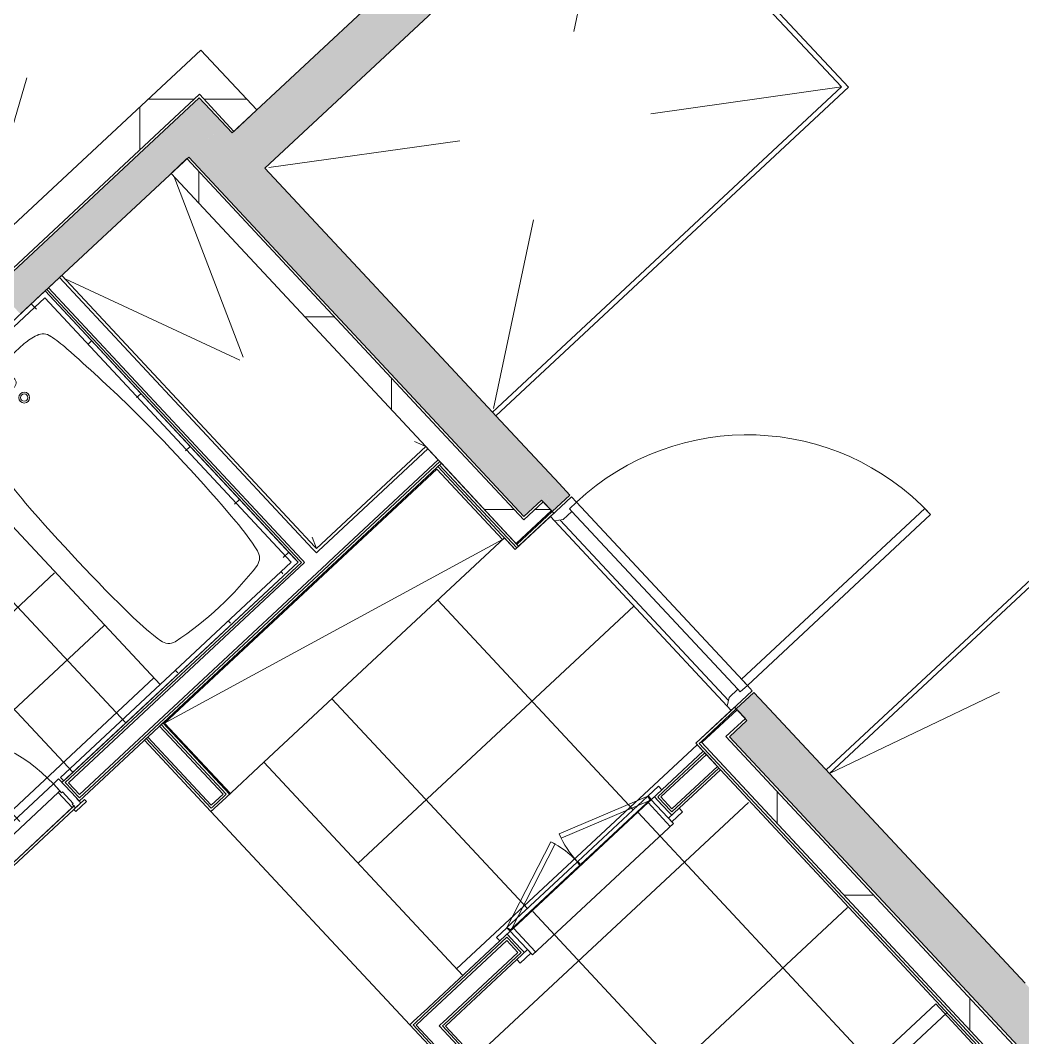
# Model space of a CAD drawing. Header units: millimetres. Extents: x -71377 to 516042, y -145869 to 441446.
# Drawn here: x 157474 to 161633, y 145656 to 149878 of the extents above; entities that cross this region are included whole.
import ezdxf

# ---------------------------------------------------------------- set-up
doc = ezdxf.new("R2010")
doc.units = ezdxf.units.MM
doc.header["$LTSCALE"] = 1000
doc.linetypes.add('_점선_S_', pattern=[1.6, 0.8, -0.8])
for name, color, linetype, lineweight in [('_ A-furn _', 6, 'Continuous', 5), ('A-door', 4, 'Continuous', 5), ('A-door-hdln', 8, 'Continuous', 5), ('A-ele-8', 8, 'Continuous', 5), ('A-fnsh', 5, 'Continuous', 5), ('A-fnsh-4', 4, 'Continuous', 5), ('A-furn', 6, 'Continuous', 5), ('A-hat', 251, 'Continuous', 5), ('A-insu', 251, 'Continuous', 5), ('A_cwall', 2, 'Continuous', 5), ('A_fnsh', 5, 'Continuous', 5), ('A_fnsh-4', 4, 'Continuous', 5), ('AA_오픈', 8, '_점선_S_', 5), ('AA_위생', 4, 'Continuous', 5), ('패밀리로 가져오기', 8, 'Continuous', 5)]:
    doc.layers.add(name, color=color, linetype=linetype, lineweight=lineweight)
pattern_1 = [(0, (-96985.9, -23353.2), (0, 800), []), (90, (-96985.9, -23353.2), (-800, 5e-14), [])]
pattern_2 = [(0, (165969.5, 243949.9), (0, 800), []), (90, (165969.5, 243949.9), (-800, 5e-14), [])]

# ---------------------------------------------------------------- blocks, each defined once
blk = doc.blocks.new('3D_세대_욕조 - 욕조_dwg-2440840-지반층 배치도')
at = {"layer": '패밀리로 가져오기'}
for p, q in [((80.7, -267.7), (80.7, -193.5)), ((26.2, -265.1), (26.2, -276)), ((27.2, -277), (32, -277)), ((162.4, -322), (67.6, -321.1)), ((162.4, -368), (67.8, -368.9)), ((26.2, -414), (26.2, -424.9)), ((27.2, -413), (32, -413)), ((80.8, -422.3), (48.8, -422.3))]:
    blk.add_line(p, q, dxfattribs=at)
at = {"layer": '패밀리로 가져오기', "flags": 128}
for points in [[(6.2, -262.1), (6.2, -240.1), (1.5, -218.6), (-5, -218.6), (-5, -283.6), (1.5, -283.6)], [(6.2, -427.9), (6.2, -449.9), (1.5, -471.4), (-5, -471.4), (-5, -406.4), (1.5, -406.4)]]:
    blk.add_lwpolyline(points, close=True, dxfattribs=at)
for points in [[(5.8, -238.1), (34.2, -238.1), (34.2, -264.1), (27.2, -264.1)], [(5.8, -264.1), (11.2, -264.1), (11.9, -264.2), (12.7, -264.4), (13.3, -264.8), (13.7, -265.2), (13.9, -265.5), (17.6, -299)], [(47.3, -303.8), (45.9, -304.5), (33.1, -304.5), (32, -304), (32, -276), (33.1, -275.5), (45.9, -275.5)], [(47.3, -320.5), (47.3, -317.8), (47.5, -268.5)], [(115, -321.6), (103.8, -317.2), (101.3, -315.3), (99.2, -313.3), (97.4, -311.1), (96, -308.9), (94.9, -306.7), (94.2, -304.7), (94, -303.6), (93.8, -302.3), (93.7, -301.3), (93.2, -279.4), (93, -277.7), (92.6, -275.9), (91.8, -274.1), (90.8, -272.6), (89.6, -271.2), (88.1, -270), (86.4, -269), (84.6, -268.3), (82.6, -267.8), (80.8, -267.7), (48.8, -267.7)], [(17.6, -299), (17.7, -299.5), (17.8, -300.2), (18, -300.7), (18.2, -301.3), (18.6, -301.9), (19.1, -302.3), (19.7, -302.7), (20.5, -302.9), (21, -303), (32, -303)], [(47.5, -421.5), (47.3, -372.2), (47.3, -369.5)], [(80.7, -496.5), (80.7, -422.3), (82.6, -422.1), (84.6, -421.7), (86.5, -421), (88.1, -420), (89.6, -418.8), (90.8, -417.4), (91.8, -415.8), (92.6, -414.1), (93, -412.3), (93.2, -410.6), (93.7, -388.7), (93.8, -387.7), (94, -386.4), (94.2, -385.3), (94.9, -383.3), (96, -381.1), (97.4, -378.8), (99.2, -376.7), (101.3, -374.6), (103.8, -372.7), (115.1, -368.4)], [(17.6, -391), (13.9, -424.5), (13.7, -424.8), (13.3, -425.1), (12.7, -425.5), (12, -425.8), (11.2, -425.9), (5.8, -425.9)], [(32, -387), (21, -387), (20.5, -387), (19.7, -387.3), (19.1, -387.7), (18.6, -388.1), (18.2, -388.7), (18, -389.3), (17.8, -389.8), (17.7, -390.4), (17.6, -391)], [(47.4, -413.8), (45.9, -414.5), (33.1, -414.5), (32, -414), (32, -386), (33.1, -385.5), (45.9, -385.5)], [(5.8, -451.9), (34.2, -451.9), (34.2, -425.9), (27.2, -425.9)]]:
    blk.add_lwpolyline(points, dxfattribs=at)
at = {"layer": '패밀리로 가져오기'}
for radius in [22.4, 15.2]:
    blk.add_circle((245, -345), radius, dxfattribs=at)
for centre, radius, start, end in [((274, -674.5), 600, 95.4537, 103.6352), ((1072.4, -9036.5), 9000, 93.20867, 95.45374), ((865.5, -7930.6), 7885.6, 87.42177, 92.15754), ((1152.4, -1251.1), 1200, 79.566, 86.762), ((1359.8, -125), 55, 14.077, 79.5661), ((145, -145), 55, 101.5381, 164.0744), ((61.5, -345), 1371.6, 350.2037, 9.7963), ((399.8, -217.7), 320, 164.0744, 175.6548), ((27.2, -265.1), 1, 90, 180), ((27.2, -276), 1, 180, 270), ((39.5, -291.2), 16.9, 112.1442, 116.268), ((39.5, -291.2), 16.9, 62.0758, 67.8558), ((48.8, -269.2), 1.5, 90.0012, 153.195), ((39.5, -288.8), 16.9, 243.732, 247.8558), ((69.8, -345), 28, 154.7356, 205.2644), ((17.8, -320.5), 29.5, 334.7356, 0), ((69.8, -345), 24, 95.3125, 265.1989), ((134.7, -345), 23.2, 270.686, 89.3143), ((162.2, -345), 23, 270, 90), ((17.8, -369.5), 29.5, 360, 25.2644), ((27.2, -414), 1, 90, 180), ((39.5, -401.2), 16.9, 112.1442, 116.268), ((39.5, -398.8), 16.9, 243.732, 247.8558), ((39.5, -401.2), 16.9, 62.4212, 67.8558), ((48.8, -420.8), 1.5, 206.805, 269.9988), ((27.2, -424.9), 1, 180, 270), ((399.8, -472.3), 320, 184.3452, 195.9256), ((145, -545), 55, 195.9256, 258.4619), ((1359.8, -565), 55, 280.4339, 345.923), ((274, -15.5), 600, 256.3648, 264.5463), ((1072.4, 8346.5), 9000, 264.54626, 266.79133), ((1152.4, 561.1), 1200, 273.238, 280.434), ((865.5, 7240.6), 7885.6, 267.84246, 272.57823)]:
    blk.add_arc(centre, radius, start, end, dxfattribs=at)
blk = doc.blocks.new('3D_세대_욕조 - 3D_세대_욕조-2060221-지반층 배치도')
at = {"layer": 'AA_위생'}
for p, q in [((1500, 0), (0, 0)), ((0, 0), (0, -745)), ((1500, -745), (1500, 0)), ((100, -745), (1500, -745))]:
    blk.add_line(p, q, dxfattribs=at)
blk.add_blockref('3D_세대_욕조 - 욕조_dwg-2440840-지반층 배치도', (0, 0))
blk = doc.blocks.new('3D_수납가구 - 실선_ 대각선X-2428984-지반층 배치도')
at = {"layer": '_ A-furn _'}
for p, q in [((0, 1545), (400, 1545)), ((0, 0), (0, 1545)), ((400, 1545), (400, 0)), ((400, 0), (0, 0))]:
    blk.add_line(p, q, dxfattribs=at)
blk = doc.blocks.new('3D_수납가구 - 3D_수납가구-2428817-지반층 배치도')
at = {"layer": '_ A-furn _'}
for p, q in [((0, 1545), (400, 1545)), ((0, 0), (0, 1545)), ((400, 1545), (0, 0)), ((400, 0), (0, 0))]:
    blk.add_line(p, q, dxfattribs=at)
blk = doc.blocks.new('3D_팬트리문 - _A_팬트리문_8X23_2-2362849-지반층 배치도')
at = {"layer": 'A-furn'}
for p, q in [((-24.1, 209.3), (-400, 72.5)), ((-393.2, 53.7), (-17.3, 190.5)), ((-24.1, 209.3), (-17.3, 190.5)), ((24.1, 209.3), (17.3, 190.5)), ((393.2, 53.7), (17.3, 190.5)), ((24.1, 209.3), (400, 72.5)), ((-460, 72.5), (-460, 52.5)), ((-401, 72.5), (-460, 72.5)), ((-460, 52.5), (-401, 52.5)), ((-401, 52.5), (-401, 72.5)), ((-2, 72.5), (-400, 72.5)), ((-400, 72.5), (-400, 55.5)), ((-400, 72.5), (-393.2, 53.7)), ((-400, 55.5), (-2, 55.5)), ((-400, 52.5), (-400, -82.5)), ((-382, 52.5), (-400, 52.5)), ((-382, -82.5), (-382, 52.5)), ((-2, 55.5), (-2, 72.5)), ((2, 72.5), (2, 55.5)), ((400, 72.5), (2, 72.5)), ((2, 55.5), (400, 55.5)), ((400, 52.5), (382, 52.5)), ((382, 52.5), (382, -82.5)), ((400, 72.5), (393.2, 53.7)), ((400, 55.5), (400, 72.5)), ((400, -82.5), (400, 52.5)), ((460, 72.5), (401, 72.5)), ((401, 72.5), (401, 52.5)), ((401, 52.5), (460, 52.5)), ((460, 52.5), (460, 72.5)), ((-400, -52.5), (-460, -52.5)), ((-460, -52.5), (-460, -72.5)), ((-460, -72.5), (-400, -72.5)), ((-400, -72.5), (-400, -52.5)), ((-400, -82.5), (-382, -82.5)), ((-400, -82.5), (400, -82.5)), ((382, -82.5), (400, -82.5)), ((460, -52.5), (400, -52.5)), ((400, -52.5), (400, -72.5)), ((400, -72.5), (460, -72.5)), ((460, -72.5), (460, -52.5))]:
    blk.add_line(p, q, dxfattribs=at)
for centre, start, end in [((-400, 72.5), 360, 20), ((400, 72.5), 160, 180)]:
    blk.add_arc(centre, 400, start, end, dxfattribs=at)
blk = doc.blocks.new('세대외여닫이문 - _A_WD_9x23_90도-2440023-지반층 배치도')
at = {"layer": 'A-door'}
for p, q in [((-470, 69.5), (-410, 69.5)), ((-470, 57.5), (-470, 69.5)), ((-410, 57.5), (-470, 57.5)), ((-450, 57.5), (-420, 57.5)), ((-450, -67.5), (-450, 57.5)), ((-420, 57.5), (-420, 37.5)), ((-420, 37.5), (-420, 47.5)), ((-420, 47.5), (-410, 47.5)), ((-410, 69.5), (-410, 57.5)), ((-410, 47.5), (-410, -27.5)), ((410, 69.5), (470, 69.5)), ((410, 57.5), (410, 69.5)), ((470, 57.5), (410, 57.5)), ((410, 47.5), (420, 47.5)), ((410, -27.5), (410, 47.5)), ((420, 57.5), (450, 57.5)), ((420, 37.5), (420, 57.5)), ((420, 47.5), (420, 37.5)), ((450, 57.5), (450, -67.5)), ((450, 47.5), (490, 47.5)), ((450, -67.5), (450, 47.5)), ((470, 69.5), (470, 57.5)), ((-425, 37.5), (-425, -17.5)), ((-420, 37.5), (-425, 37.5)), ((-425, 37.5), (-420, 37.5)), ((-425, -17.5), (-425, 37.5)), ((420, 37.5), (425, 37.5)), ((425, 37.5), (420, 37.5)), ((425, 37.5), (425, -17.5)), ((425, -17.5), (425, 37.5)), ((-425, -17.5), (-420, -17.5)), ((-420, -17.5), (-425, -17.5)), ((-420, -17.5), (-420, -67.5)), ((-420, -27.5), (-420, -17.5)), ((-410, -27.5), (-420, -27.5)), ((420, -27.5), (410, -27.5)), ((420, -17.5), (420, -27.5)), ((425, -17.5), (420, -17.5)), ((420, -17.5), (425, -17.5)), ((420, -67.5), (420, -17.5)), ((-420, -67.5), (-450, -67.5)), ((380, -67.5), (380, -907.5)), ((380, -67.5), (420, -67.5)), ((420, -67.5), (420, -907.5)), ((450, -67.5), (420, -67.5)), ((490, -67.5), (450, -67.5)), ((380, -907.5), (420, -907.5))]:
    blk.add_line(p, q, dxfattribs=at)
at = {"layer": 'A-door-hdln'}
for p, q in [((-420, 37.5), (-420, 57.5)), ((-420, 47.5), (-420, 37.5)), ((-410, 47.5), (-420, 47.5)), ((420, 47.5), (410, 47.5)), ((420, 57.5), (420, 37.5)), ((490, -67.5), (450, 47.5)), ((-425, 37.5), (-420, 37.5)), ((-420, 37.5), (-425, 37.5)), ((425, 37.5), (420, 37.5)), ((420, 37.5), (425, 37.5)), ((-420, -17.5), (-425, -17.5)), ((-425, -17.5), (-420, -17.5)), ((-420, -67.5), (-420, -17.5)), ((-420, -17.5), (-420, -27.5)), ((-420, -27.5), (-410, -27.5)), ((410, -27.5), (420, -27.5)), ((420, -17.5), (425, -17.5)), ((420, -27.5), (420, -17.5)), ((420, -17.5), (420, -67.5)), ((425, -17.5), (420, -17.5)), ((320, -827.5), (320, -647.5)), ((320, -647.5), (340, -647.5)), ((340, -647.5), (340, -807.5)), ((480, -647.5), (460, -647.5)), ((460, -647.5), (460, -807.5)), ((480, -827.5), (480, -647.5)), ((370, -787.5), (380, -787.5)), ((370, -847.5), (370, -787.5)), ((380, -787.5), (380, -847.5)), ((420, -787.5), (420, -847.5)), ((430, -787.5), (420, -787.5)), ((430, -847.5), (430, -787.5)), ((370, -827.5), (320, -827.5)), ((340, -807.5), (370, -807.5)), ((460, -807.5), (430, -807.5)), ((430, -827.5), (480, -827.5)), ((380, -847.5), (370, -847.5)), ((420, -847.5), (430, -847.5))]:
    blk.add_line(p, q, dxfattribs=at)
blk.add_arc((420, -67.5), 840, 180, 270, dxfattribs=at)
blk = doc.blocks.new('세대외여닫이문 - _A_ABS_7_5X21_90도-V26-지반층 배치도')
at = {"layer": 'A-door'}
for p, q in [((-395, 74.5), (-335, 74.5)), ((-395, 62.5), (-395, 74.5)), ((-335, 62.5), (-395, 62.5)), ((-375, 62.5), (-345, 62.5)), ((-375, 33.5), (-375, 62.5)), ((-350, 42.5), (-350, -22.5)), ((-345, 42.5), (-350, 42.5)), ((-350, 42.5), (-345, 42.5)), ((-350, -22.5), (-350, 42.5)), ((-345, 62.5), (-345, 42.5)), ((-345, 42.5), (-345, 52.5)), ((-345, 52.5), (-335, 52.5)), ((-335, 74.5), (-335, 62.5)), ((-335, 52.5), (-335, -32.5)), ((335, 74.5), (395, 74.5)), ((335, 62.5), (335, 74.5)), ((395, 62.5), (335, 62.5)), ((335, 52.5), (345, 52.5)), ((335, -32.5), (335, 52.5)), ((345, 62.5), (375, 62.5)), ((345, 42.5), (345, 62.5)), ((345, 52.5), (345, 42.5)), ((345, 42.5), (350, 42.5)), ((350, 42.5), (345, 42.5)), ((350, 42.5), (350, -22.5)), ((350, -22.5), (350, 42.5)), ((375, 62.5), (375, -72.5)), ((375, 52.5), (425, 52.5)), ((375, -72.5), (375, 52.5)), ((395, 74.5), (395, 62.5)), ((-375, -72.5), (-375, -33.5)), ((-350, -22.5), (-345, -22.5)), ((-345, -22.5), (-350, -22.5)), ((-345, -22.5), (-345, -72.5)), ((-345, -32.5), (-345, -22.5)), ((-335, -32.5), (-345, -32.5)), ((345, -32.5), (335, -32.5)), ((345, -22.5), (345, -32.5)), ((350, -22.5), (345, -22.5)), ((345, -22.5), (350, -22.5)), ((345, -72.5), (345, -22.5)), ((-345, -72.5), (-375, -72.5)), ((305, -72.5), (305, -762.5)), ((305, -72.5), (345, -72.5)), ((345, -72.5), (345, -762.5)), ((375, -72.5), (345, -72.5)), ((425, -72.5), (375, -72.5)), ((305, -762.5), (345, -762.5))]:
    blk.add_line(p, q, dxfattribs=at)
at = {"layer": 'A-door-hdln'}
for p, q in [((-350, 42.5), (-345, 42.5)), ((-345, 42.5), (-350, 42.5)), ((-345, 42.5), (-345, 62.5)), ((-345, 52.5), (-345, 42.5)), ((-335, 52.5), (-345, 52.5)), ((-335, 62.5), (335, 62.5)), ((-335, 52.5), (335, 52.5)), ((345, 52.5), (335, 52.5)), ((345, 62.5), (345, 42.5)), ((350, 42.5), (345, 42.5)), ((345, 42.5), (350, 42.5)), ((425, -72.5), (375, 52.5)), ((-345, -22.5), (-350, -22.5)), ((-350, -22.5), (-345, -22.5)), ((-345, -32.5), (-345, -22.5)), ((-345, -22.5), (-345, -32.5)), ((-345, -72.5), (-345, -32.5)), ((-345, -32.5), (-335, -32.5)), ((-335, -32.5), (335, -32.5)), ((335, -32.5), (345, -32.5)), ((345, -22.5), (350, -22.5)), ((345, -32.5), (345, -22.5)), ((345, -22.5), (345, -32.5)), ((350, -22.5), (345, -22.5)), ((345, -32.5), (345, -72.5)), ((-345, -72.5), (345, -72.5)), ((245, -682.5), (245, -502.5)), ((245, -502.5), (265, -502.5)), ((265, -502.5), (265, -662.5)), ((405, -502.5), (385, -502.5)), ((385, -502.5), (385, -662.5)), ((405, -682.5), (405, -502.5)), ((265, -662.5), (295, -662.5)), ((295, -642.5), (305, -642.5)), ((295, -702.5), (295, -642.5)), ((305, -642.5), (305, -702.5)), ((345, -642.5), (345, -702.5)), ((355, -642.5), (345, -642.5)), ((355, -702.5), (355, -642.5)), ((385, -662.5), (355, -662.5)), ((295, -682.5), (245, -682.5)), ((305, -702.5), (295, -702.5)), ((345, -702.5), (355, -702.5)), ((355, -682.5), (405, -682.5))]:
    blk.add_line(p, q, dxfattribs=at)
blk.add_arc((345, -72.5), 690, 180, 270, dxfattribs=at)
blk = doc.blocks.new('대장2_84A_1층_rvt-2-지반층 배치도')
at = {"layer": 'A-hat'}
h = blk.add_hatch(dxfattribs=at)
h.set_pattern_fill('FP_13', color=256, style=0, pattern_type=2)
h.set_pattern_definition(pattern_1)
h.paths.add_polyline_path([(-103798.9, -119194), (-103733.1, -119132.6), (-104790.2, -117999), (-104856, -118060.4), (-104644.6, -118287.1)])
h = blk.add_hatch(dxfattribs=at)
h.set_pattern_fill('FP_64', color=256, style=0, pattern_type=2)
h.set_pattern_definition([(133, (-106170.35, -120140.68), (-219.406, -204.6), []), (223, (-106170.35, -120140.68), (204.6, -219.406), [])])
h.paths.add_polyline_path([(-105907.4, -121119.2), (-105848.8, -121064.6), (-105836.7, -121080.6), (-105329.1, -120607.3), (-105338, -120588.2), (-105322.3, -120573.6), (-105306.5, -120586.2), (-104334.7, -119667.9), (-105378.9, -118548.1), (-106944, -120007.5), (-106410.2, -120580)])
h.paths.add_polyline_path([(-106303.5, -120291.6), (-106375.2, -120282.1), (-106414.8, -120265.3), (-106598.5, -120126.3), (-106712.8, -120007.5), (-106712.8, -119956), (-106854.3, -120074.3), (-106914.7, -120007.5), (-105371.9, -118584.8), (-104365.1, -119681), (-104901.7, -120181.4), (-105863.4, -119163.9), (-105924.2, -119220.6), (-105725.7, -119430.6), (-105691.4, -119532.7), (-105691.1, -119533.9), (-105693.3, -119597.6), (-105726.2, -119695.4), (-105800.2, -119779.9), (-105901.4, -119828.5), (-106011.9, -119833.1), (-106079.9, -119809.3), (-106125.7, -119779.9), (-106163.9, -119741.4), (-106191.5, -119703.7), (-106315.4, -119585.4), (-106472.2, -119731.7), (-106410.2, -119742.6), (-106253.4, -119927.3), (-106170.7, -120081.7), (-106164, -120121.8), (-106172.2, -120200.3), (-106207, -120254.9), (-106282.9, -120288.7)])
h = blk.add_hatch(dxfattribs=at)
h.set_pattern_fill('FP_13', color=256, style=0, pattern_type=2)
h.set_pattern_definition(pattern_1)
h.paths.add_polyline_path([(-103457.9, -119559.7), (-103392.1, -119498.3), (-103733.1, -119132.6), (-103798.9, -119194), (-103571.7, -119437.6)])
h = blk.add_hatch(dxfattribs=at)
h.set_pattern_fill('FP_13', color=256, style=0, pattern_type=2)
h.set_pattern_definition(pattern_1)
h.paths.add_polyline_path([(-103423.8, -119596.3), (-103277.5, -119459.9), (-103311.6, -119423.3), (-103457.9, -119559.7)])
h = blk.add_hatch(dxfattribs=at)
h.set_pattern_fill('FP_72', color=256, style=0, pattern_type=2)
h.set_pattern_definition([(223, (-103612.56, -120544.85), (409.2, -438.81), []), (313, (-103612.56, -120544.85), (438.81, 409.2), [])])
h.paths.add_polyline_path([(-103645.6, -121389.2), (-103496.7, -121240.9), (-103505, -121230.8), (-103454.9, -121199.3), (-103445.8, -121202.9), (-102865.1, -120655.8), (-102875.9, -120644.2), (-102832.8, -120603.9), (-102819.2, -120618.5), (-102654.9, -120450.1), (-102678, -120425.4), (-102539.1, -120281.1), (-103281.9, -119484.5), (-103428.2, -119620.9), (-103472.5, -119573.3), (-104470.8, -120504.3), (-103658.8, -121375.1)])
h.paths.add_polyline_path([(-103450.2, -121202.9), (-103461.3, -121190), (-103167.8, -120922.1), (-103159.1, -120931.4), (-103448.9, -121201.6)])
h.paths.add_polyline_path([(-103156.2, -120928.7), (-103167.8, -120916.3), (-102875.9, -120645.6), (-102867.4, -120659.5), (-102986.5, -120770.5)])
h = blk.add_hatch(dxfattribs=at)
h.set_pattern_fill('FP_13', color=256, style=0, pattern_type=2)
h.set_pattern_definition(pattern_1)
h.paths.add_polyline_path([(-102619, -120459.3), (-102472.7, -120322.9), (-102506.8, -120286.3), (-102653.1, -120422.7), (-102627.6, -120450.1)])
h = blk.add_hatch(dxfattribs=at)
h.set_pattern_fill('FP_13', color=256, style=0, pattern_type=2)
h.set_pattern_definition(pattern_1)
h.paths.add_polyline_path([(-101388, -121779.4), (-101322.2, -121718), (-102553.2, -120397.9), (-102619, -120459.3), (-101619, -121531.6)])
h = blk.add_hatch(dxfattribs=at)
h.set_pattern_fill('FP_69', color=256, style=0, pattern_type=2)
h.set_pattern_definition([(313, (-102570.44, -121651.4), (438.81, 409.2), []), (43, (-102570.44, -121651.4), (-409.2, 438.81), [])])
h.paths.add_polyline_path([(-102540.1, -122860.6), (-101399.2, -121796.7), (-102582.2, -120541.1), (-102745.9, -120697.1), (-102734.5, -120710.6), (-102795.6, -120758.2), (-102876.2, -120671.7), (-103431.9, -121196.1), (-103345.2, -121293.7), (-103406.8, -121337.4), (-103420.4, -121322.8), (-103711.2, -121604.8), (-102540.6, -122860.1)])
h.paths.add_polyline_path([(-103389.7, -121294.1), (-103376.5, -121281.9), (-103448.9, -121205.7), (-103461.3, -121217.3), (-103390.1, -121293.7)])
h.paths.add_polyline_path([(-102791.4, -120736.3), (-102784.3, -120717.5), (-102849.9, -120647.2), (-102863, -120659.5), (-102793, -120734.6)])
at = {"layer": 'A-ele-8'}
for p, q in [((-105315, -120566.8), (-105301.3, -120581.4)), ((-105848.8, -121064.6), (-105344.2, -120594))]:
    blk.add_line(p, q, dxfattribs=at)
at = {"layer": 'A-fnsh'}
for p, q in [((-103281.9, -119484.5), (-103428.2, -119620.9)), ((-102548.8, -120270.7), (-103264.9, -119502.8)), ((-103472.5, -119573.3), (-104470.8, -120504.3)), ((-103428.2, -119620.9), (-103472.5, -119573.3)), ((-102678, -120425.4), (-102531.7, -120289)), ((-102647.3, -120458.3), (-102678, -120425.4)), ((-101399.2, -121796.7), (-102575.7, -120535.1)), ((-102876.2, -120671.7), (-103435, -121192.8)), ((-103435, -121192.8), (-102876.2, -120671.7)), ((-102836.9, -120661.1), (-102849.9, -120647.2)), ((-105257.1, -120683.8), (-105765.4, -121157.8)), ((-103865, -121593.8), (-104690.2, -120708.9)), ((-102778.3, -120724), (-102791.2, -120710.1)), ((-103461.3, -121217.3), (-103448.3, -121231.2)), ((-103402.6, -121280.2), (-103389.7, -121294.1))]:
    blk.add_line(p, q, dxfattribs=at)
at = {"layer": 'A-fnsh-4'}
for p, q in [((-104321.7, -119667.9), (-105371.9, -118541.6)), ((-103740.6, -119256.6), (-104194, -119679.4)), ((-103421.2, -119614.4), (-103741.8, -119270.7)), ((-103420.4, -119599.9), (-103413.5, -119607.2)), ((-104315.2, -119674.8), (-105295.2, -120588.7)), ((-104203.1, -119687.9), (-105236.5, -120651.6)), ((-104321.7, -119667.9), (-104315.2, -119674.8)), ((-104194, -119679.4), (-104203.1, -119687.9)), ((-104896.6, -120347.5), (-104626.8, -120636.8)), ((-104959.5, -120406.2), (-104689.7, -120695.4)), ((-102656.5, -120419), (-102664.2, -120426.2)), ((-101334.3, -121852.3), (-102664.2, -120426.2)), ((-102640.8, -120465.2), (-102836.4, -120647.7)), ((-102582.2, -120528.1), (-102777.8, -120710.6)), ((-105288.7, -120595.6), (-105295.2, -120588.7)), ((-105288.7, -120595.6), (-105243, -120644.6)), ((-105243, -120644.6), (-105236.5, -120651.6)), ((-104682.8, -120689), (-104633.8, -120643.3)), ((-104633.8, -120643.3), (-104626.8, -120636.8)), ((-102836.4, -120647.7), (-102830, -120654.6)), ((-102830, -120654.6), (-102784.3, -120703.6)), ((-104689.7, -120695.4), (-104682.8, -120689)), ((-102784.3, -120703.6), (-102777.8, -120710.6)), ((-103781.7, -121529.1), (-103461.8, -121230.8)), ((-103455.3, -121237.7), (-103461.8, -121230.8)), ((-103409.6, -121286.7), (-103455.3, -121237.7)), ((-103723.1, -121592), (-103403.1, -121293.7)), ((-103403.1, -121293.7), (-103409.6, -121286.7)), ((-103844.6, -121587.8), (-103781.7, -121529.1)), ((-103851.6, -121594.3), (-103844.6, -121587.8)), ((-103851.6, -121594.3), (-102544.9, -122995.5)), ((-103730, -121598.5), (-103723.1, -121592)), ((-103730, -121598.5), (-102540.6, -122874))]:
    blk.add_line(p, q, dxfattribs=at)
at = {"layer": 'A-furn'}
for p, q in [((-104627.3, -120650.2), (-104470.8, -120504.3)), ((-104470.8, -120504.3), (-103645.6, -121389.2)), ((-104690.2, -120708.9), (-104676.3, -120695.9)), ((-104690.2, -120708.9), (-103865, -121593.8))]:
    blk.add_line(p, q, dxfattribs=at)
at = {"layer": 'A-insu'}
for p, q in [((-104790.2, -117999), (-104856, -118060.4)), ((-103733.1, -119132.6), (-104790.2, -117999)), ((-104856, -118060.4), (-103798.9, -119194)), ((-105318.6, -118491.8), (-105365, -118535.1)), ((-103392.1, -119498.3), (-103733.1, -119132.6)), ((-103798.9, -119194), (-103457.9, -119559.7)), ((-103747, -119249.6), (-103790.4, -119203.2)), ((-103311.6, -119423.3), (-103392.1, -119498.3)), ((-103277.5, -119459.9), (-103311.6, -119423.3)), ((-103423.8, -119596.3), (-103277.5, -119459.9)), ((-103457.9, -119559.7), (-103423.8, -119596.3)), ((-102506.8, -120286.3), (-102653.1, -120422.7)), ((-102472.7, -120322.9), (-102506.8, -120286.3)), ((-102553.2, -120397.9), (-102472.7, -120322.9)), ((-104903.5, -120354), (-104952.5, -120399.7)), ((-101322.2, -121718), (-102553.2, -120397.9)), ((-102653.1, -120422.7), (-102619, -120459.3)), ((-102619, -120459.3), (-101388, -121779.4)), ((-102588.6, -120521.2), (-102634.3, -120472.2))]:
    blk.add_line(p, q, dxfattribs=at)
at = {"layer": 'A_fnsh'}
for p, q in [((-105393.5, -118561.7), (-105938.4, -119069.8)), ((-105378.9, -118548.1), (-105393.5, -118561.7)), ((-104342.3, -119659.7), (-105378.9, -118548.1)), ((-105924.7, -119084.4), (-105379.9, -118576.3)), ((-105379.9, -118576.3), (-104356.9, -119673.4)), ((-104356.9, -119673.4), (-104901.7, -120181.4)), ((-104888.1, -120196.1), (-104328.6, -119674.3)), ((-104328.6, -119674.3), (-104342.3, -119659.7)), ((-104901.7, -120181.4), (-105315, -120566.8)), ((-105301.3, -120581.4), (-104888.1, -120196.1)), ((-105315, -120566.8), (-105301.3, -120581.4))]:
    blk.add_line(p, q, dxfattribs=at)
at = {"layer": 'A_fnsh-4'}
for p, q in [((-105309.4, -118483.3), (-105318.6, -118491.8)), ((-104268.3, -119618.1), (-105318.6, -118491.8)), ((-104259.1, -119609.5), (-105309.4, -118483.3)), ((-105371.9, -118541.6), (-105378.9, -118548.1)), ((-105378.9, -118548.1), (-104328.6, -119674.3)), ((-105365, -118535.1), (-105371.9, -118541.6)), ((-104314.7, -119661.4), (-105365, -118535.1)), ((-103798.9, -119194), (-104252.3, -119616.9)), ((-103790.4, -119203.2), (-103798.9, -119194)), ((-103790.4, -119203.2), (-104243.8, -119626)), ((-103747, -119249.6), (-104200.5, -119672.4)), ((-104187.5, -119686.3), (-103734.1, -119263.5)), ((-103741.8, -119270.7), (-103748.7, -119277.1)), ((-103748.7, -119277.1), (-103428.2, -119620.9)), ((-103740.6, -119256.6), (-103747, -119249.6)), ((-103734.1, -119263.5), (-103741.8, -119270.7)), ((-103734.1, -119263.5), (-103740.6, -119256.6)), ((-103420.4, -119599.9), (-103734.1, -119263.5)), ((-103274.1, -119463.5), (-103420.4, -119599.9)), ((-103413.5, -119607.2), (-103267.3, -119470.8)), ((-103267.3, -119470.8), (-103274.1, -119463.5)), ((-104252.7, -119616.5), (-104259.1, -119609.5)), ((-104252.3, -119616.9), (-104252.7, -119616.5)), ((-103428.2, -119620.9), (-103421.2, -119614.4)), ((-103421.2, -119614.4), (-103413.5, -119607.2)), ((-104268.3, -119618.1), (-104255.3, -119632)), ((-104255.3, -119632), (-104252.9, -119634.5)), ((-104243.8, -119626), (-104252.9, -119634.5)), ((-104328.6, -119674.3), (-105308.6, -120588.2)), ((-104301.8, -119675.3), (-105281.8, -120589.2)), ((-105237, -120665), (-104187.5, -119686.3)), ((-104209.6, -119681), (-105236.1, -120638.2)), ((-104314.7, -119661.4), (-104308.2, -119668.3)), ((-104308.2, -119668.3), (-104301.8, -119675.3)), ((-104200.5, -119672.4), (-104209.6, -119681)), ((-102517.1, -120275.3), (-102678, -120425.4)), ((-102656.5, -120419), (-102510.3, -120282.6)), ((-102510.3, -120282.6), (-102517.1, -120275.3)), ((-104896.6, -120347.5), (-104903.5, -120354)), ((-104903.5, -120354), (-104640.3, -120636.3)), ((-104889.6, -120341.1), (-104896.6, -120347.5)), ((-104613.4, -120637.3), (-104889.6, -120341.1)), ((-104959.5, -120406.2), (-104966.4, -120412.7)), ((-104966.4, -120412.7), (-104690.2, -120708.9)), ((-104952.5, -120399.7), (-104959.5, -120406.2)), ((-104952.5, -120399.7), (-104689.3, -120682)), ((-101326.6, -121845.2), (-102656.5, -120419)), ((-102647.3, -120458.3), (-102819.2, -120618.5)), ((-102678, -120425.4), (-102671.2, -120432.7)), ((-102671.2, -120432.7), (-101341.3, -121858.8)), ((-102640.8, -120465.2), (-102647.3, -120458.3)), ((-102634.3, -120472.2), (-102823, -120648.1)), ((-102634.3, -120472.2), (-102640.8, -120465.2)), ((-102588.6, -120521.2), (-102777.3, -120697.1)), ((-102747.5, -120695.3), (-102575.7, -120535.1)), ((-102582.2, -120528.1), (-102588.6, -120521.2)), ((-102575.7, -120535.1), (-102582.2, -120528.1)), ((-105308.6, -120588.2), (-105302.1, -120595.2)), ((-105302.1, -120595.2), (-105295.7, -120602.1)), ((-105295.7, -120602.1), (-105250, -120651.1)), ((-105236.1, -120638.2), (-105281.8, -120589.2)), ((-105250, -120651.1), (-105243.5, -120658.1)), ((-105243.5, -120658.1), (-105237, -120665)), ((-104689.3, -120682), (-104640.3, -120636.3)), ((-104676.3, -120695.9), (-104627.3, -120650.2)), ((-104627.3, -120650.2), (-104620.4, -120643.7)), ((-104620.4, -120643.7), (-104613.4, -120637.3)), ((-102849.9, -120647.2), (-102843.4, -120654.1)), ((-102843.4, -120654.1), (-102836.9, -120661.1)), ((-102836.9, -120661.1), (-102791.2, -120710.1)), ((-102823, -120648.1), (-102777.3, -120697.1)), ((-104690.2, -120708.9), (-104683.3, -120702.4)), ((-104683.3, -120702.4), (-104676.3, -120695.9)), ((-102791.2, -120710.1), (-102784.7, -120717)), ((-102784.7, -120717), (-102778.3, -120724)), ((-103454.8, -121224.3), (-103461.3, -121217.3)), ((-103492, -121246), (-103788.2, -121522.2)), ((-103775.2, -121536.1), (-103462.2, -121244.2)), ((-103416.5, -121293.2), (-103462.2, -121244.2)), ((-103448.3, -121231.2), (-103454.8, -121224.3)), ((-103402.6, -121280.2), (-103448.3, -121231.2)), ((-103729.5, -121585.1), (-103416.5, -121293.2)), ((-103396.2, -121287.2), (-103402.6, -121280.2)), ((-103389.7, -121294.1), (-103396.2, -121287.2)), ((-103716.6, -121599), (-103420.4, -121322.8)), ((-103802.1, -121535.2), (-103851.1, -121580.8)), ((-103838.1, -121594.7), (-103789.1, -121549)), ((-103795.1, -121528.7), (-103802.1, -121535.2)), ((-103788.2, -121522.2), (-103795.1, -121528.7)), ((-103789.1, -121549), (-103775.2, -121536.1)), ((-103858, -121587.3), (-103865, -121593.8)), ((-103865, -121593.8), (-102545.3, -123009)), ((-103851.1, -121580.8), (-103858, -121587.3)), ((-103838.1, -121594.7), (-102544.4, -122982.1)), ((-103743.4, -121598), (-103736.5, -121591.6)), ((-103743.4, -121598), (-102541.1, -122887.4)), ((-103736.5, -121591.6), (-103729.5, -121585.1)), ((-102540.1, -122860.6), (-103716.6, -121599))]:
    blk.add_line(p, q, dxfattribs=at)
at = {"layer": 'AA_오픈'}
for p, q in [((-104842.3, -118075.1), (-104252.3, -119616.9)), ((-105295.8, -118497.9), (-103798.9, -119194))]:
    blk.add_line(p, q, dxfattribs=at)
at = {"layer": 'A-door-hdln'}
for name, p, rotation in [('세대외여닫이문 - _A_ABS_7_5X21_90도-V26-지반층 배치도', (-105547.1, -120882.4), 223.0000012484762), ('세대외여닫이문 - _A_WD_9x23_90도-2440023-지반층 배치도', (-105291.4, -121919), 313.0000012484762)]:
    blk.add_blockref(name, p, dxfattribs=dict(at, rotation=rotation))
at = {"layer": 'A-furn'}
for name, p, rotation in [('3D_수납가구 - 3D_수납가구-2428817-지반층 배치도', (-104882.6, -120341.3), 313.0000012484762), ('3D_팬트리문 - _A_팬트리문_8X23_2-2362849-지반층 배치도', (-103119.8, -120970.7), 43.00000124847571), ('3D_수납가구 - 실선_ 대각선X-2428984-지반층 배치도', (-102812.7, -122561), 313.0000012484762)]:
    blk.add_blockref(name, p, dxfattribs=dict(at, rotation=rotation))
at = {"layer": 'AA_위생', "rotation": 313.0000012484758}
blk.add_blockref('3D_세대_욕조 - 3D_세대_욕조-2060221-지반층 배치도', (-105379.9, -118576.3), dxfattribs=at)
blk = doc.blocks.new('세대현관문 - _A_FSD_11x22-6446858-지반층 배치도')
at = {"layer": 'A-door'}
for p, q in [((485, 50), (485, 1090)), ((485, 1090), (520, 1090)), ((520, 50), (520, 1090)), ((-520, 50), (-550, 50)), ((-550, 50), (-550, -70)), ((-520, 10), (-520, 50)), ((485, 50), (520, 50)), ((550, 50), (520, 50)), ((520, 50), (520, 10)), ((550, -70), (550, 50)), ((-505, 10), (-520, 10)), ((-505, -40), (-505, 10)), ((520, 10), (505, 10)), ((505, 10), (505, -40)), ((-525, -70), (-505, -40)), ((505, -40), (525, -70)), ((-550, -70), (-525, -70)), ((525, -70), (550, -70))]:
    blk.add_line(p, q, dxfattribs=at)
at = {"layer": 'A-door-hdln'}
for p, q in [((-520, 50), (520, 50)), ((-505, 10), (505, 10)), ((-525, -70), (525, -70))]:
    blk.add_line(p, q, dxfattribs=at)
blk.add_arc((520, 50), 1040, 90, 180, dxfattribs=at)

msp = doc.modelspace()

# ---------------------------------------------------------------- hatches: boundary and pattern name
at = {"layer": 'A-hat'}
for points in [[(158489.3, 149264.5), (159805.8, 150492.1), (159669.4, 150638.3), (158352.9, 149410.7)], [(157474.1, 148659.6), (158318.8, 149447.3), (158216.5, 149557), (157371.8, 148769.3)], [(159563.8, 147818.9), (159710.1, 147955.3), (158318.8, 149447.3), (158172.6, 149310.9), (159500.2, 147887.1)], [(161633.7, 145599.3), (161780, 145735.7), (160562.6, 147041.1), (160416.3, 146904.7), (161473.1, 145771.5)]]:
    msp.add_hatch(color=256, dxfattribs=at).paths.add_polyline_path(points)
h = msp.add_hatch(dxfattribs=at)
h.set_pattern_fill('FP_13', color=256, scale=1000, style=0, pattern_type=2)
h.set_pattern_definition(pattern_2)
h.paths.add_polyline_path([(158360.2, 149417.5), (158455.3, 149506.2), (158223.4, 149754.9), (158128.4, 149666.2), (158217, 149571.1)])
h = msp.add_hatch(dxfattribs=at)
h.set_pattern_fill('FP_13', color=256, scale=1000, style=0, pattern_type=2)
h.set_pattern_definition(pattern_2)
h.paths.add_polyline_path([(157365, 148776.6), (158217, 149571.1), (158128.4, 149666.2), (157276.3, 148871.7)])
h = msp.add_hatch(color=256, dxfattribs=at)
h.paths.add_polyline_path([(160489.5, 146972.9), (160562.6, 147041.1), (160518.3, 147088.7), (160445.1, 147020.5)])
h.paths.add_polyline_path([(159681.3, 147839.6), (159754.4, 147907.8), (159710.1, 147955.3), (159637, 147887.1)])

# ---------------------------------------------------------------- linework, layer by layer
at = {"layer": 'A-ele-8'}
msp.add_line((160412.2, 147055.8), (159714.3, 147804.2), dxfattribs=at)
at = {"layer": 'A-fnsh'}
for p, q in [((159952, 150628.5), (160910.2, 149600.9)), ((159781.7, 147878.5), (160491, 147117.9))]:
    msp.add_line(p, q, dxfattribs=at)
at = {"layer": 'A-insu'}
for p, q in [((158223.4, 149754.9), (157276.3, 148871.7)), ((158455.3, 149506.2), (158223.4, 149754.9)), ((157365, 148776.6), (158217, 149571.1)), ((158217, 149571.1), (158360.2, 149417.5)), ((158360.2, 149417.5), (158455.3, 149506.2))]:
    msp.add_line(p, q, dxfattribs=at)
at = {"layer": 'A_cwall'}
for p, q in [((159669.4, 150638.3), (158352.9, 149410.7)), ((158489.3, 149264.5), (159952, 150628.5)), ((158216.5, 149557), (157371.8, 148769.3)), ((158352.9, 149410.7), (158216.5, 149557)), ((157474.1, 148659.6), (158172.6, 149310.9)), ((158172.6, 149310.9), (159563.8, 147818.9)), ((159433.9, 148251.5), (158489.3, 149264.5)), ((159433.9, 148251.5), (159447.5, 148236.9)), ((159710.1, 147955.3), (159447.5, 148236.9)), ((159754.4, 147907.8), (159710.1, 147955.3)), ((159681.3, 147839.6), (159754.4, 147907.8)), ((159563.8, 147818.9), (159637, 147887.1)), ((159637, 147887.1), (159681.3, 147839.6)), ((160518.3, 147088.7), (160445.1, 147020.5)), ((160562.6, 147041.1), (160518.3, 147088.7)), ((160445.1, 147020.5), (160489.5, 146972.9)), ((161643.6, 145881.9), (160562.6, 147041.1)), ((160489.5, 146972.9), (160416.3, 146904.7)), ((160416.3, 146904.7), (161633.7, 145599.3))]:
    msp.add_line(p, q, dxfattribs=at)
at = {"layer": 'A_fnsh-4'}
for p, q in [((159937.4, 150614.8), (160882, 149601.9)), ((160910.2, 149600.9), (159952, 150628.5)), ((160882, 149601.9), (159433.9, 148251.5)), ((159447.5, 148236.9), (160910.2, 149600.9)), ((163597.5, 149358.5), (160818.4, 146766.9)), ((160832, 146752.3), (163611.1, 149343.9))]:
    msp.add_line(p, q, dxfattribs=at)
at = {"layer": 'AA_오픈'}
for p, q in [((157276.3, 148871.7), (158240.6, 152170.5)), ((159937.4, 150614.8), (159433.9, 148251.5)), ((160882, 149601.9), (158489.3, 149264.5)), ((164422.7, 148473.5), (160832, 146752.3))]:
    msp.add_line(p, q, dxfattribs=at)

# ---------------------------------------------------------------- block references
msp.add_blockref('대장2_84A_1층_rvt-2-지반층 배치도', (262955.4, 267303.1))
at = {"layer": 'A-door-hdln', "rotation": 313.0000012484761}
msp.add_blockref('세대현관문 - _A_FSD_11x22-6446858-지반층 배치도', (160099.8, 147464.1), dxfattribs=at)

doc.saveas('drawing.dxf')
